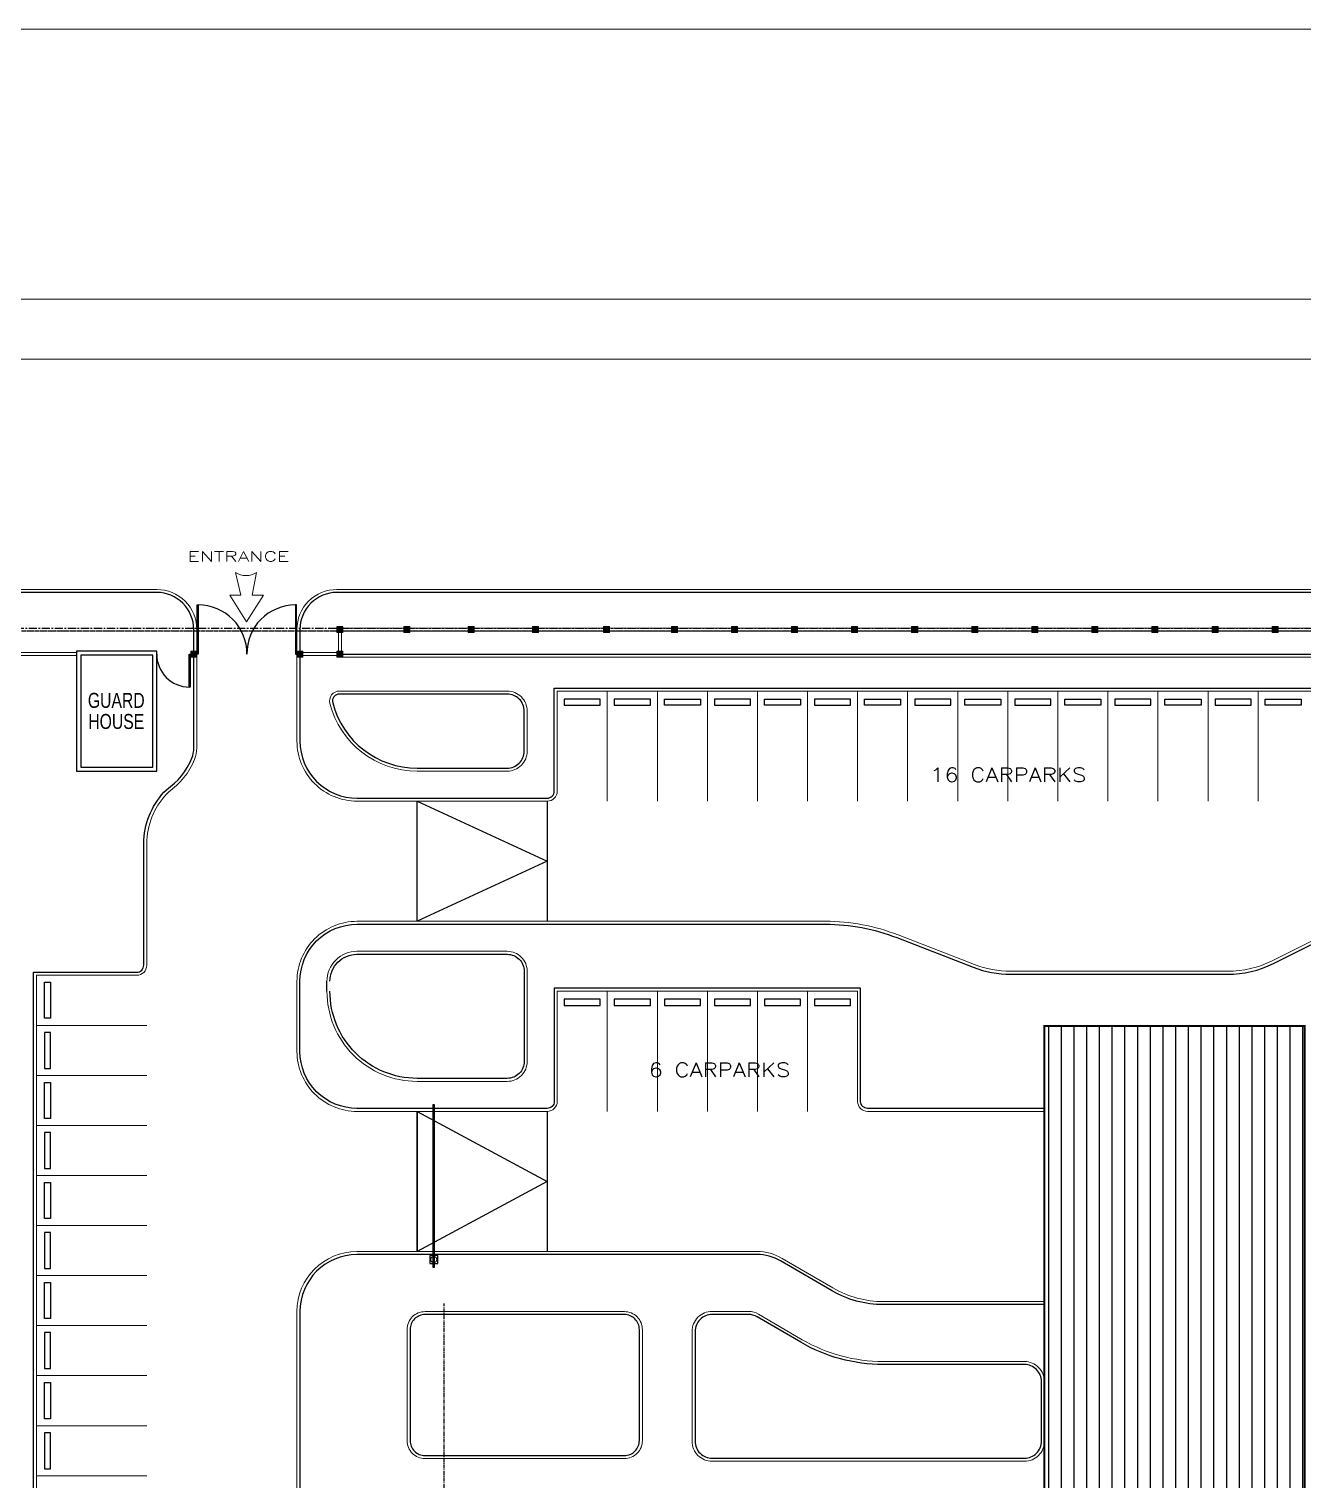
# Model space of a CAD drawing. Header units: inches. Extents: x 6239 to 53413, y 2109 to 35141.
# Drawn here: x 49962 to 50588, y 7346 to 8059 of the extents above; entities that cross this region are included whole.
import ezdxf
from ezdxf.enums import TextEntityAlignment as Align

# ---------------------------------------------------------------- set-up
doc = ezdxf.new("R2010")
doc.units = ezdxf.units.IN
doc.header["$MEASUREMENT"] = 0
doc.linetypes.add('CENTER', pattern=[2, 1.25, -0.25, 0.25, -0.25])
doc.linetypes.add('CENTERX2', pattern=[4, 2.5, -0.5, 0.5, -0.5])
for name, color, linetype in [('AR-AXIS', 9, 'CENTERX2'), ('AR-DOOR', 8, 'Continuous'), ('AR-PROPOSED', 3, 'Continuous'), ('AR-SHEET-NM', 4, 'Continuous'), ('BLDG. TXT', 3, 'Continuous'), ('CURB-2', 8, 'Continuous'), ('DOOR', 8, 'Continuous'), ('HATCH', 43, 'Continuous'), ('PARAPET', 1, 'Continuous'), ('PROPERTY LINE', 3, 'CENTER'), ('RAMP', 1, 'Continuous'), ('RETAINING WALL', 3, 'Continuous'), ('TX1', 4, 'Continuous'), ('WHEEL BUMP', 6, 'Continuous')]:
    doc.layers.add(name, color=color, linetype=linetype)
for name, color, linetype, lineweight in [('CARLINE', 8, 'Continuous', 18), ('COL', 4, 'Continuous', 18), ('COLHAT', 8, 'Continuous', 18), ('CURVE', 8, 'Continuous', 18), ('FENCEWALL', 4, 'Continuous', 18), ('schematic lines', 110, 'Continuous', 25)]:
    doc.layers.add(name, color=color, linetype=linetype, lineweight=lineweight)
doc.styles.add('logo-eng', font='arial.ttf', dxfattribs={"height": 600})
doc.styles.add('ROMANC', font='romanc', dxfattribs={"height": 0.1})
doc.styles.add('ROMANS', font='romans.shx', dxfattribs={"width": 0.85})

# ---------------------------------------------------------------- blocks, each defined once
blk = doc.blocks.new('DRIVEWAY LOCATOR')
for p, q in [((-1232, -16), (-523, 434)), ((-523, 134), (-523, 434)), ((-523, -466), (-1232, -16)), ((-523, -166), (-523, -466))]:
    blk.add_line(p, q)
for points in [[(-523, 134), (82, 278)], [(82, -278), (-523, -166)]]:
    blk.add_lwpolyline(points)
blk.add_arc((514, 0), 514, 147.2089, 212.7911)
blk = doc.blocks.new('AHHMS TEMPLATE')
at = {"layer": 'COLHAT'}
h = blk.add_hatch(dxfattribs=at)
h.set_pattern_fill('ANSI31', color=8, scale=0.184599, style=0)
h.set_pattern_definition([(135, (-1481592.77434, 34812.915), (0.4144367825, 0.4144367825), [])])
h.paths.add_polyline_path([(-1491543.62, 84579.89), (-1491543.62, 84576.2), (-1491539.93, 84576.2), (-1491539.93, 84579.89)])
h = blk.add_hatch(dxfattribs=at)
h.set_pattern_fill('ANSI31', color=8, scale=0.184599, style=0)
h.set_pattern_definition([(135, (-1481551.6403, 34812.915), (0.4144367825, 0.4144367825), [])])
h.paths.add_polyline_path([(-1491502.49, 84579.89), (-1491502.49, 84576.2), (-1491498.79, 84576.2), (-1491498.79, 84579.89)])
h = blk.add_hatch(dxfattribs=at)
h.set_pattern_fill('ANSI31', color=8, scale=0.184599, style=0)
h.set_pattern_definition([(135, (-1481512.1501, 34812.915), (0.4144367825, 0.4144367825), [])])
h.paths.add_polyline_path([(-1491463, 84579.89), (-1491463, 84576.2), (-1491459.3, 84576.2), (-1491459.3, 84579.89)])
h = blk.add_hatch(dxfattribs=at)
h.set_pattern_fill('ANSI31', color=8, scale=0.184599, style=0)
h.set_pattern_definition([(135, (-1481472.65994, 34812.915), (0.4144367825, 0.4144367825), [])])
h.paths.add_polyline_path([(-1491423.51, 84579.89), (-1491423.51, 84576.2), (-1491419.81, 84576.2), (-1491419.81, 84579.89)])
h = blk.add_hatch(dxfattribs=at)
h.set_pattern_fill('ANSI31', color=8, scale=0.184599, style=0)
h.set_pattern_definition([(135, (-1481428.94717, 34812.915), (0.4144367825, 0.4144367825), [])])
h.paths.add_polyline_path([(-1491379.79, 84579.89), (-1491379.79, 84576.2), (-1491376.1, 84576.2), (-1491376.1, 84579.89)])
h = blk.add_hatch(dxfattribs=at)
h.set_pattern_fill('ANSI31', color=8, scale=0.184599, style=0)
h.set_pattern_definition([(135, (-1481387.25395, 34812.915), (0.4144367825, 0.4144367825), [])])
h.paths.add_polyline_path([(-1491338.1, 84579.89), (-1491338.1, 84576.2), (-1491334.41, 84576.2), (-1491334.41, 84579.89)])
h = blk.add_hatch(dxfattribs=at)
h.set_pattern_fill('ANSI31', color=8, scale=0.184599, style=0)
h.set_pattern_definition([(135, (-1481350.33414, 34812.915), (0.4144367825, 0.4144367825), [])])
h.paths.add_polyline_path([(-1491301.18, 84579.89), (-1491301.18, 84576.2), (-1491297.49, 84576.2), (-1491297.49, 84579.89)])
h = blk.add_hatch(dxfattribs=at)
h.set_pattern_fill('ANSI31', color=8, scale=0.184599, style=0)
h.set_pattern_definition([(135, (-1481313.4143, 34812.915), (0.4144367825, 0.4144367825), [])])
h.paths.add_polyline_path([(-1491264.26, 84579.89), (-1491264.26, 84576.2), (-1491260.57, 84576.2), (-1491260.57, 84579.89)])
h = blk.add_hatch(dxfattribs=at)
h.set_pattern_fill('ANSI31', color=8, scale=0.184599, style=0)
h.set_pattern_definition([(135, (-1481276.4945, 34812.915), (0.4144367825, 0.4144367825), [])])
h.paths.add_polyline_path([(-1491227.34, 84579.89), (-1491227.34, 84576.2), (-1491223.65, 84576.2), (-1491223.65, 84579.89)])
h = blk.add_hatch(dxfattribs=at)
h.set_pattern_fill('ANSI31', color=8, scale=0.184599, style=0)
h.set_pattern_definition([(135, (-1481239.5747, 34812.915), (0.4144367825, 0.4144367825), [])])
h.paths.add_polyline_path([(-1491190.42, 84579.89), (-1491190.42, 84576.2), (-1491186.73, 84576.2), (-1491186.73, 84579.89)])
h = blk.add_hatch(dxfattribs=at)
h.set_pattern_fill('ANSI31', color=8, scale=0.184599, style=0)
h.set_pattern_definition([(135, (-1481202.65486, 34812.915), (0.4144367825, 0.4144367825), [])])
h.paths.add_polyline_path([(-1491153.5, 84579.89), (-1491153.5, 84576.2), (-1491149.81, 84576.2), (-1491149.81, 84579.89)])
h = blk.add_hatch(dxfattribs=at)
h.set_pattern_fill('ANSI31', color=8, scale=0.184599, style=0)
h.set_pattern_definition([(135, (-1481165.73504, 34812.915), (0.4144367825, 0.4144367825), [])])
h.paths.add_polyline_path([(-1491116.58, 84579.89), (-1491116.58, 84576.2), (-1491112.89, 84576.2), (-1491112.89, 84579.89)])
h = blk.add_hatch(dxfattribs=at)
h.set_pattern_fill('ANSI31', color=8, scale=0.184599, style=0)
h.set_pattern_definition([(135, (-1481128.8152, 34812.915), (0.4144367825, 0.4144367825), [])])
h.paths.add_polyline_path([(-1491079.66, 84579.89), (-1491079.66, 84576.2), (-1491075.97, 84576.2), (-1491075.97, 84579.89)])
h = blk.add_hatch(dxfattribs=at)
h.set_pattern_fill('ANSI31', color=8, scale=0.184599, style=0)
h.set_pattern_definition([(135, (-1481091.8954, 34812.915), (0.4144367825, 0.4144367825), [])])
h.paths.add_polyline_path([(-1491042.74, 84579.89), (-1491042.74, 84576.2), (-1491039.05, 84576.2), (-1491039.05, 84579.89)])
h = blk.add_hatch(dxfattribs=at)
h.set_pattern_fill('ANSI31', color=8, scale=0.184599, style=0)
h.set_pattern_definition([(135, (-1481054.9756, 34812.915), (0.4144367825, 0.4144367825), [])])
h.paths.add_polyline_path([(-1491005.82, 84579.89), (-1491005.82, 84576.2), (-1491002.13, 84576.2), (-1491002.13, 84579.89)])
h = blk.add_hatch(dxfattribs=at)
h.set_pattern_fill('ANSI31', color=8, scale=0.184599, style=0)
h.set_pattern_definition([(135, (-1481018.05577, 34812.915), (0.4144367825, 0.4144367825), [])])
h.paths.add_polyline_path([(-1490968.9, 84579.89), (-1490968.9, 84576.2), (-1490965.21, 84576.2), (-1490965.21, 84579.89)])
h = blk.add_hatch(dxfattribs=at)
h.set_pattern_fill('ANSI31', color=8, scale=0.184599, angle=90, style=0)
h.set_pattern_definition([(135, (-1441866.4861, 74613.96583), (-0.4144367825, -0.4144367825), [])])
h.paths.add_polyline_path([(-1491633.46, 84561.12), (-1491629.77, 84561.12), (-1491629.77, 84564.81), (-1491633.46, 84564.81)])
h = blk.add_hatch(dxfattribs=at)
h.set_pattern_fill('ANSI31', color=8, scale=0.184599, style=0)
h.set_pattern_definition([(135, (-1481617.38755, 34797.8394), (0.4144367825, 0.4144367825), [])])
h.paths.add_polyline_path([(-1491568.23, 84564.81), (-1491568.23, 84561.12), (-1491564.54, 84561.12), (-1491564.54, 84564.81)])
h = blk.add_hatch(dxfattribs=at)
h.set_pattern_fill('ANSI31', color=8, scale=0.184599, style=0)
h.set_pattern_definition([(135, (-1481592.77434, 34797.8394), (0.4144367825, 0.4144367825), [])])
h.paths.add_polyline_path([(-1491543.62, 84564.81), (-1491543.62, 84561.12), (-1491539.93, 84561.12), (-1491539.93, 84564.81)])
at = {"layer": 'HATCH'}
h = blk.add_hatch(dxfattribs=at)
h.set_pattern_fill('ANSI31', color=8, scale=2.461321, angle=45, style=0)
h.set_pattern_definition([(90, (-1490888.6645, 89092.963), (-7.814695, 7e-16), [])])
h.paths.add_polyline_path([(-1490948.81, 84334.2), (-1491108.79, 84334.2), (-1491108.79, 84048.15), (-1490948.81, 84048.15)])
at = {"layer": 'AR-AXIS', "color": 8, "ltscale": 2}
blk.add_line((-1492933, 84578.96), (-1488915.15, 84578.96), dxfattribs=at)
at = {"layer": 'AR-AXIS', "color": 8}
blk.add_line((-1491477.78, 83030.17), (-1491477.78, 84163.62), dxfattribs=at)
at = {"layer": 'AR-DOOR', "color": 8}
for points in [[(-1491628.84, 84593.12), (-1491628.84, 84562.97), (-1491629.46, 84562.97), (-1491629.46, 84593.12)], [(-1491569.16, 84593.12), (-1491569.16, 84562.97), (-1491568.54, 84562.97), (-1491568.54, 84593.12)], [(-1491633.77, 84542.66), (-1491634.38, 84542.66), (-1491634.38, 84562.97), (-1491633.77, 84562.97)]]:
    blk.add_lwpolyline(points, close=True, dxfattribs=at)
for centre, radius, start, end in [((-1491628.84, 84563.27), 29.85, 359.41235, 90), ((-1491569.16, 84563.27), 29.85, 90, 180.58765), ((-1491634.38, 84562.66), 20, 179.12527, 270)]:
    blk.add_arc(centre, radius, start, end, dxfattribs=at)
at = {"layer": 'AR-PROPOSED', "color": 8}
blk.add_lwpolyline([(-1491654.38, 84490.97), (-1491654.38, 84564.81), (-1491703.61, 84564.81), (-1491703.61, 84490.97)], close=True, dxfattribs=at)
at = {"layer": 'CARLINE', "color": 8}
for p, q in [((-1491377.48, 84472.51), (-1491377.48, 84540.2)), ((-1491346.71, 84472.51), (-1491346.71, 84540.2)), ((-1491315.95, 84472.51), (-1491315.95, 84540.2)), ((-1491285.18, 84472.51), (-1491285.18, 84540.2)), ((-1491254.41, 84472.51), (-1491254.41, 84540.2)), ((-1491223.65, 84472.51), (-1491223.65, 84540.2)), ((-1491192.88, 84472.51), (-1491192.88, 84540.2)), ((-1491162.12, 84472.51), (-1491162.12, 84540.2)), ((-1491131.35, 84472.51), (-1491131.35, 84540.2)), ((-1491100.58, 84472.51), (-1491100.58, 84540.2)), ((-1491069.82, 84472.51), (-1491069.82, 84540.2)), ((-1491039.05, 84472.51), (-1491039.05, 84540.2)), ((-1491008.28, 84472.51), (-1491008.28, 84540.2)), ((-1490977.52, 84472.51), (-1490977.52, 84540.2)), ((-1491377.48, 84355.6), (-1491377.48, 84281.76)), ((-1491346.71, 84355.6), (-1491346.71, 84281.76)), ((-1491315.95, 84355.6), (-1491315.95, 84281.76)), ((-1491285.18, 84355.6), (-1491285.18, 84281.76)), ((-1491254.41, 84355.6), (-1491254.41, 84281.76)), ((-1491660.53, 84334.68), (-1491728.22, 84334.68)), ((-1491660.53, 84303.91), (-1491728.22, 84303.91)), ((-1491660.53, 84273.15), (-1491728.22, 84273.15)), ((-1491660.53, 84242.38), (-1491728.22, 84242.38)), ((-1491660.53, 84211.61), (-1491728.22, 84211.61)), ((-1491660.53, 84180.85), (-1491728.22, 84180.85)), ((-1491660.53, 84150.08), (-1491728.22, 84150.08)), ((-1491660.53, 84119.31), (-1491728.22, 84119.31)), ((-1491660.53, 84088.55), (-1491728.22, 84088.55)), ((-1491660.53, 84057.78), (-1491728.22, 84057.78))]:
    blk.add_line(p, q, dxfattribs=at)
at = {"layer": 'COL', "color": 8}
for points in [[(-1491539.93, 84576.2), (-1491543.62, 84576.2), (-1491543.62, 84579.89), (-1491539.93, 84579.89)], [(-1491498.79, 84576.2), (-1491502.49, 84576.2), (-1491502.49, 84579.89), (-1491498.79, 84579.89)], [(-1491459.3, 84576.2), (-1491463, 84576.2), (-1491463, 84579.89), (-1491459.3, 84579.89)], [(-1491419.81, 84576.2), (-1491423.51, 84576.2), (-1491423.51, 84579.89), (-1491419.81, 84579.89)], [(-1491376.1, 84576.2), (-1491379.79, 84576.2), (-1491379.79, 84579.89), (-1491376.1, 84579.89)], [(-1491334.41, 84576.2), (-1491338.1, 84576.2), (-1491338.1, 84579.89), (-1491334.41, 84579.89)], [(-1491297.49, 84576.2), (-1491301.18, 84576.2), (-1491301.18, 84579.89), (-1491297.49, 84579.89)], [(-1491260.57, 84576.2), (-1491264.26, 84576.2), (-1491264.26, 84579.89), (-1491260.57, 84579.89)], [(-1491223.65, 84576.2), (-1491227.34, 84576.2), (-1491227.34, 84579.89), (-1491223.65, 84579.89)], [(-1491186.73, 84576.2), (-1491190.42, 84576.2), (-1491190.42, 84579.89), (-1491186.73, 84579.89)], [(-1491149.81, 84576.2), (-1491153.5, 84576.2), (-1491153.5, 84579.89), (-1491149.81, 84579.89)], [(-1491112.89, 84576.2), (-1491116.58, 84576.2), (-1491116.58, 84579.89), (-1491112.89, 84579.89)], [(-1491075.97, 84576.2), (-1491079.66, 84576.2), (-1491079.66, 84579.89), (-1491075.97, 84579.89)], [(-1491039.05, 84576.2), (-1491042.74, 84576.2), (-1491042.74, 84579.89), (-1491039.05, 84579.89)], [(-1491002.13, 84576.2), (-1491005.82, 84576.2), (-1491005.82, 84579.89), (-1491002.13, 84579.89)], [(-1490965.21, 84576.2), (-1490968.9, 84576.2), (-1490968.9, 84579.89), (-1490965.21, 84579.89)], [(-1491629.77, 84561.12), (-1491629.77, 84564.81), (-1491633.46, 84564.81), (-1491633.46, 84561.12)], [(-1491564.54, 84561.12), (-1491568.23, 84561.12), (-1491568.23, 84564.81), (-1491564.54, 84564.81)], [(-1491539.93, 84561.12), (-1491543.62, 84561.12), (-1491543.62, 84564.81), (-1491539.93, 84564.81)]]:
    blk.add_lwpolyline(points, close=True, dxfattribs=at)
at = {"layer": 'CURB-2', "color": 8}
blk.add_line((-1491549.77, 84355.6), (-1491549.77, 84361.75), dxfattribs=at)
for points in [[(-1491631.61, 84564.81), (-1491631.61, 84578.04, 0.414214), (-1491654.38, 84600.81), (-1492450.35, 84600.81)], [(-1490653.24, 84564.81), (-1490653.24, 84578.04, 0.414214), (-1490676, 84600.81), (-1491543.62, 84600.81, 0.414214), (-1491566.39, 84578.04), (-1491566.39, 84564.81)], [(-1489401.23, 82675.26), (-1489435.69, 82675.26, 0.414214), (-1489452.3, 82658.64), (-1489452.3, 82344.82, -0.414214), (-1489503.38, 82293.75), (-1491623.61, 82293.75, -0.414214), (-1491662.38, 82332.52), (-1491662.38, 82369.44, 0.414214), (-1491672.84, 82379.9), (-1491730.07, 82379.9), (-1491730.07, 83275.82), (-1491675.3, 83275.82, 0.414214), (-1491662.38, 83288.74), (-1491662.38, 83427.68, 0.414214), (-1491675.3, 83440.6), (-1491730.07, 83440.6), (-1491730.07, 84367.29), (-1491666.69, 84367.29, 0.414214), (-1491662.38, 84371.6), (-1491662.38, 84448.66, -0.181984), (-1491648.44, 84479.56, 0.146599), (-1491632.84, 84498.91, 0.097146), (-1491631.61, 84505.18), (-1491631.61, 84561.12)], [(-1491566.39, 84561.12), (-1491566.39, 84560.39), (-1491566.39, 84509.43, 0.414214), (-1491531.31, 84474.36), (-1491414.4, 84474.36, 0.414214), (-1491410.09, 84478.67), (-1491410.09, 84542.04), (-1490914.14, 84542.04), (-1490914.14, 84478.67, 0.414214), (-1490909.83, 84474.36), (-1490873.99, 84474.36)], [(-1491539.93, 84562.97), (-1490883.37, 84562.97), (-1490883.37, 84509.43, 0.414214), (-1490879.06, 84505.12), (-1490676, 84505.12, 0.414214), (-1490671.7, 84509.43), (-1490671.7, 84562.04)], [(-1491108.79, 84283.61), (-1491217.49, 84283.61, -0.414214), (-1491221.8, 84287.91), (-1491221.8, 84357.45), (-1491410.09, 84357.45), (-1491410.09, 84287.91, -0.414214), (-1491414.4, 84283.61), (-1491531.31, 84283.61, -0.414214), (-1491566.39, 84318.68), (-1491566.39, 84361.75, -0.414214), (-1491531.31, 84396.83), (-1491243.37, 84396.83, -0.092907), (-1491199.47, 84388.6), (-1491152.53, 84370.36, 0.092907), (-1491129.58, 84366.06), (-1490996.32, 84366.06, 0.116214), (-1490968.03, 84372.73), (-1490932.31, 84390.55, -0.116214), (-1490905.66, 84396.83), (-1490898.6, 84396.83), (-1490873.99, 84396.83)], [(-1491547.93, 84361.75, -0.414214), (-1491531.31, 84378.37), (-1491439.01, 84378.37, -0.414214), (-1491428.55, 84367.91), (-1491428.55, 84312.53, -0.414214), (-1491439.01, 84302.07), (-1491494.39, 84302.07, -0.414214), (-1491547.93, 84355.6, -0.414214)], [(-1491108.79, 84163.06), (-1491207.8, 84163, -0.132791), (-1491239.74, 84171.63), (-1491270.93, 84189.83, 0.132791), (-1491285.5, 84193.77), (-1491531.31, 84193.77, 0.414213), (-1491566.39, 84158.69), (-1491566.39, 84031.07, 0.414214), (-1491559, 84023.69), (-1491498.7, 84023.69), (-1491498.7, 83898.78)]]:
    blk.add_lwpolyline(points, format="xyb", dxfattribs=at)
for points in [[(-1491542.06, 84538.35, 0.490314), (-1491546.23, 84532.97, 0.341999), (-1491494.39, 84492.82), (-1491439.01, 84492.82, 0.414214), (-1491428.55, 84503.28), (-1491428.55, 84527.89, 0.414214), (-1491439.01, 84538.35)], [(-1491498.7, 84147.62), (-1491498.7, 84079.38, 0.414214), (-1491489.47, 84070.15), (-1491390.4, 84070.15), (-1491367, 84070.15, 0.414214), (-1491357.77, 84079.38), (-1491357.77, 84147.62, 0.414214), (-1491367, 84156.85), (-1491489.47, 84156.85, 0.414214)], [(-1491258.55, 84139.82), (-1491285.43, 84155.5, 0.132791), (-1491290.7, 84156.93), (-1491313.05, 84156.93, 0.414214), (-1491323.51, 84146.47), (-1491323.51, 84078.96, 0.414214), (-1491313.05, 84068.5), (-1491121.1, 84068.5, 0.414214), (-1491110.64, 84078.96), (-1491110.64, 84115.7, 0.414214), (-1491121.1, 84126.16), (-1491208.01, 84126.16, -0.132791)]]:
    blk.add_lwpolyline(points, format="xyb", close=True, dxfattribs=at)
at = {"layer": 'CURVE', "color": 8}
for p, q in [((-1489450.27, 84947.24), (-1493115.29, 84947.24)), ((-1492417.36, 84781.1), (-1489468.73, 84781.1)), ((-1492417.36, 84744.18), (-1489468.73, 84744.18))]:
    blk.add_line(p, q, dxfattribs=at)
for points in [[(-1491629.77, 84578.04, 0.414214), (-1491654.38, 84602.65), (-1492451.11, 84602.65)], [(-1491728.22, 83442.45), (-1491728.22, 84365.44), (-1491666.69, 84365.44, 0.414214), (-1491660.53, 84371.6), (-1491660.53, 84448.6, -0.180718), (-1491647.25, 84478.14, 0.145607), (-1491631.13, 84498.21, 0.097146), (-1491629.77, 84505.18), (-1491629.77, 84578.04)], [(-1490706.77, 84472.51), (-1490669.85, 84472.51, 0.414214), (-1490651.39, 84490.97), (-1490651.39, 84578.04, 0.414214), (-1490676, 84602.65), (-1491543.62, 84602.65, 0.414214), (-1491568.23, 84578.04), (-1491568.23, 84560.39)], [(-1491568.23, 84578.04), (-1491568.23, 84509.43, 0.414214), (-1491531.31, 84472.51), (-1491414.4, 84472.51, 0.414214), (-1491408.25, 84478.67), (-1491408.25, 84540.2), (-1490915.98, 84540.2), (-1490915.98, 84478.67, 0.414214), (-1490909.83, 84472.51), (-1490873.99, 84472.51)], [(-1491539.93, 84561.12), (-1490885.22, 84561.12), (-1490885.22, 84509.43, 0.414214), (-1490879.06, 84503.28), (-1490676, 84503.28, 0.414214), (-1490669.85, 84509.43), (-1490669.85, 84562.04)], [(-1491108.79, 84281.76), (-1491217.49, 84281.76, -0.414214), (-1491223.65, 84287.91), (-1491223.65, 84355.6), (-1491408.25, 84355.6), (-1491408.25, 84287.91, -0.414214), (-1491414.4, 84281.76), (-1491531.31, 84281.76, -0.414214), (-1491568.23, 84318.68), (-1491568.23, 84361.75, -0.414214), (-1491531.31, 84398.67), (-1491243.37, 84398.67, -0.092907), (-1491198.81, 84390.32), (-1491151.87, 84372.08, 0.092907), (-1491129.58, 84367.91), (-1490996.32, 84367.91, 0.116214), (-1490968.85, 84374.38), (-1490933.13, 84392.2, -0.116214), (-1490905.66, 84398.67), (-1490898.6, 84398.67), (-1490873.99, 84398.67)], [(-1491549.77, 84361.75, -0.414214), (-1491531.31, 84380.21), (-1491439.01, 84380.21, -0.414214), (-1491426.71, 84367.91), (-1491426.71, 84312.53, -0.414214), (-1491439.01, 84300.22), (-1491494.39, 84300.22, -0.414214), (-1491549.77, 84355.6)], [(-1491108.79, 84164.91), (-1491207.8, 84164.85, -0.132791), (-1491238.81, 84173.23), (-1491270, 84191.42, 0.132791), (-1491285.5, 84195.61), (-1491531.31, 84195.61, 0.414213), (-1491568.23, 84158.69), (-1491568.23, 84031.07, 0.414214), (-1491559, 84021.84), (-1491500.55, 84021.84), (-1491500.55, 83898.78)], [(-1491257.62, 84141.42), (-1491284.5, 84157.1, 0.132791), (-1491290.7, 84158.77), (-1491313.05, 84158.77, 0.414214), (-1491325.36, 84146.47), (-1491325.36, 84078.96, 0.414214), (-1491313.05, 84066.66), (-1491121.1, 84066.66, 0.414214), (-1491108.79, 84078.96), (-1491108.79, 84115.7, 0.414214), (-1491121.1, 84128.01), (-1491208.01, 84128.01, -0.132791), (-1491257.62, 84141.42)]]:
    blk.add_lwpolyline(points, format="xyb", dxfattribs=at)
for points in [[(-1491542.06, 84540.2, 0.490314), (-1491548.01, 84532.51, 0.341999), (-1491494.39, 84490.97), (-1491439.01, 84490.97, 0.414214), (-1491426.71, 84503.28), (-1491426.71, 84527.89, 0.414214), (-1491439.01, 84540.2)], [(-1491500.55, 84147.62), (-1491500.55, 84079.38, 0.414214), (-1491489.47, 84068.3), (-1491390.4, 84068.3), (-1491367, 84068.3, 0.414214), (-1491355.92, 84079.38), (-1491355.92, 84147.62, 0.414214), (-1491367, 84158.69), (-1491489.47, 84158.69, 0.414214)]]:
    blk.add_lwpolyline(points, format="xyb", close=True, dxfattribs=at)
for start, end in [(99.528, 260.472), (279.528, 80.472)]:
    blk.add_arc((-1491484.11, 84190.69), 1.86, start, end, dxfattribs=at)
at = {"layer": 'DOOR', "color": 8}
blk.add_lwpolyline([(-1491484.42, 84286.07), (-1491483.8, 84286.07), (-1491483.8, 84185.77), (-1491484.42, 84185.77)], close=True, dxfattribs=at)
at = {"layer": 'FENCEWALL', "color": 8}
for p, q in [((-1491542.7, 84564.81), (-1491542.7, 84576.2)), ((-1491540.85, 84564.81), (-1491540.85, 84576.2)), ((-1491543.62, 84563.89), (-1491564.54, 84563.89)), ((-1491543.62, 84562.04), (-1491564.54, 84562.04))]:
    blk.add_line(p, q, dxfattribs=at)
for points in [[(-1491539.93, 84578.96), (-1491502.49, 84578.96)], [(-1491498.79, 84578.96), (-1491463, 84578.96)], [(-1491459.3, 84578.96), (-1491423.51, 84578.96)], [(-1491419.81, 84578.96), (-1491379.79, 84578.96)], [(-1491376.1, 84578.96), (-1491338.1, 84578.96)], [(-1491334.41, 84578.96), (-1491301.18, 84578.96)], [(-1491297.49, 84578.96), (-1491264.26, 84578.96)], [(-1491260.57, 84578.96), (-1491227.34, 84578.96)], [(-1491223.65, 84578.96), (-1491190.42, 84578.96)], [(-1491186.73, 84578.96), (-1491153.5, 84578.96)], [(-1491149.81, 84578.96), (-1491116.58, 84578.96)], [(-1491112.89, 84578.96), (-1491079.66, 84578.96)], [(-1491075.97, 84578.96), (-1491042.74, 84578.96)], [(-1491039.05, 84578.96), (-1491005.82, 84578.96)], [(-1491002.13, 84578.96), (-1490968.9, 84578.96)], [(-1490965.21, 84578.96), (-1490931.98, 84578.96)], [(-1491539.93, 84577.12), (-1491502.49, 84577.12)], [(-1491498.79, 84577.12), (-1491463, 84577.12)], [(-1491459.3, 84577.12), (-1491423.51, 84577.12)], [(-1491419.81, 84577.12), (-1491379.79, 84577.12)], [(-1491376.1, 84577.12), (-1491338.1, 84577.12)], [(-1491334.41, 84577.12), (-1491301.18, 84577.12)], [(-1491297.49, 84577.12), (-1491264.26, 84577.12)], [(-1491260.57, 84577.12), (-1491227.34, 84577.12)], [(-1491223.65, 84577.12), (-1491190.42, 84577.12)], [(-1491186.73, 84577.12), (-1491153.5, 84577.12)], [(-1491149.81, 84577.12), (-1491116.58, 84577.12)], [(-1491112.89, 84577.12), (-1491079.66, 84577.12)], [(-1491075.97, 84577.12), (-1491042.74, 84577.12)], [(-1491039.05, 84577.12), (-1491005.82, 84577.12)], [(-1491002.13, 84577.12), (-1490968.9, 84577.12)], [(-1490965.21, 84577.12), (-1490931.98, 84577.12)], [(-1491746.68, 84563.89), (-1491703.61, 84563.89)], [(-1491746.68, 84562.04), (-1491703.61, 84562.04)]]:
    blk.add_lwpolyline(points, dxfattribs=at)
at = {"layer": 'PARAPET', "color": 8}
blk.add_lwpolyline([(-1491656.84, 84493.43), (-1491656.84, 84562.35), (-1491701.14, 84562.35), (-1491701.14, 84493.43)], close=True, dxfattribs=at)
at = {"layer": 'PARAPET', "color": 2, "const_width": 1.23}
blk.add_lwpolyline([(-1490948.81, 84048.12), (-1490948.81, 84334.2), (-1491108.79, 84334.2), (-1491108.79, 84048.08)], dxfattribs=at)
at = {"layer": 'PROPERTY LINE', "color": 8}
blk.add_lwpolyline([(-1492441.15, 84577.12), (-1492478.07, 84540.2), (-1492478.07, 82288.09), (-1492428.85, 82238.86), (-1489438.34, 82238.86), (-1489389.12, 82288.09), (-1489389.12, 84527.89), (-1489438.34, 84577.12), (-1492441.15, 84577.12)], dxfattribs=at)
at = {"layer": 'RAMP', "color": 8}
for p, q in [((-1491414.4, 84472.51), (-1491414.4, 84398.67)), ((-1491494.39, 84281.76), (-1491494.39, 84195.61)), ((-1491414.4, 84281.76), (-1491414.4, 84195.61))]:
    blk.add_line(p, q, dxfattribs=at)
for points in [[(-1491494.39, 84472.51), (-1491414.4, 84435.59), (-1491494.39, 84398.67), (-1491494.39, 84472.51)], [(-1491494.39, 84281.76), (-1491414.4, 84238.69), (-1491494.39, 84195.61), (-1491494.39, 84281.76)]]:
    blk.add_lwpolyline(points, dxfattribs=at)
at = {"layer": 'RETAINING WALL', "color": 8}
blk.add_lwpolyline([(-1491486.57, 84193.15), (-1491486.57, 84188.23), (-1491481.65, 84188.23), (-1491481.65, 84193.15)], close=True, dxfattribs=at)
at = {"layer": 'WHEEL BUMP', "color": 8}
for points in [[(-1491403.94, 84535.28), (-1491403.94, 84531.58), (-1491381.79, 84531.58), (-1491381.79, 84535.28)], [(-1491373.17, 84535.28), (-1491373.17, 84531.58), (-1491351.02, 84531.58), (-1491351.02, 84535.28)], [(-1491320.26, 84535.28), (-1491320.26, 84531.58), (-1491342.41, 84531.58), (-1491342.41, 84535.28)], [(-1491311.64, 84535.28), (-1491311.64, 84531.58), (-1491289.49, 84531.58), (-1491289.49, 84535.28)], [(-1491258.72, 84535.28), (-1491258.72, 84531.58), (-1491280.87, 84531.58), (-1491280.87, 84535.28)], [(-1491250.11, 84535.28), (-1491250.11, 84531.58), (-1491227.96, 84531.58), (-1491227.96, 84535.28)], [(-1491197.19, 84535.28), (-1491197.19, 84531.58), (-1491219.34, 84531.58), (-1491219.34, 84535.28)], [(-1491188.57, 84535.28), (-1491188.57, 84531.58), (-1491166.42, 84531.58), (-1491166.42, 84535.28)], [(-1491135.66, 84535.28), (-1491135.66, 84531.58), (-1491157.81, 84531.58), (-1491157.81, 84535.28)], [(-1491127.04, 84535.28), (-1491127.04, 84531.58), (-1491104.89, 84531.58), (-1491104.89, 84535.28)], [(-1491074.12, 84535.28), (-1491074.12, 84531.58), (-1491096.27, 84531.58), (-1491096.27, 84535.28)], [(-1491065.51, 84535.28), (-1491065.51, 84531.58), (-1491043.36, 84531.58), (-1491043.36, 84535.28)], [(-1491012.59, 84535.28), (-1491012.59, 84531.58), (-1491034.74, 84531.58), (-1491034.74, 84535.28)], [(-1491003.98, 84535.28), (-1491003.98, 84531.58), (-1490981.82, 84531.58), (-1490981.82, 84535.28)], [(-1490951.06, 84535.28), (-1490951.06, 84531.58), (-1490973.21, 84531.58), (-1490973.21, 84535.28)], [(-1491723.3, 84361.14), (-1491719.6, 84361.14), (-1491719.6, 84338.99), (-1491723.3, 84338.99)], [(-1491403.94, 84350.68), (-1491403.94, 84346.98), (-1491381.79, 84346.98), (-1491381.79, 84350.68)], [(-1491373.17, 84350.68), (-1491373.17, 84346.98), (-1491351.02, 84346.98), (-1491351.02, 84350.68)], [(-1491342.41, 84350.68), (-1491342.41, 84346.98), (-1491320.26, 84346.98), (-1491320.26, 84350.68)], [(-1491311.64, 84350.68), (-1491311.64, 84346.98), (-1491289.49, 84346.98), (-1491289.49, 84350.68)], [(-1491280.87, 84350.68), (-1491280.87, 84346.98), (-1491258.72, 84346.98), (-1491258.72, 84350.68)], [(-1491250.11, 84350.68), (-1491250.11, 84346.98), (-1491227.96, 84346.98), (-1491227.96, 84350.68)], [(-1491723.3, 84308.22), (-1491719.6, 84308.22), (-1491719.6, 84330.37), (-1491723.3, 84330.37)], [(-1491723.3, 84299.6), (-1491719.6, 84299.6), (-1491719.6, 84277.45), (-1491723.3, 84277.45)], [(-1491723.3, 84246.69), (-1491719.6, 84246.69), (-1491719.6, 84268.84), (-1491723.3, 84268.84)], [(-1491723.3, 84238.07), (-1491719.6, 84238.07), (-1491719.6, 84215.92), (-1491723.3, 84215.92)], [(-1491723.3, 84185.15), (-1491719.6, 84185.15), (-1491719.6, 84207.3), (-1491723.3, 84207.3)], [(-1491723.3, 84176.54), (-1491719.6, 84176.54), (-1491719.6, 84154.39), (-1491723.3, 84154.39)], [(-1491723.3, 84123.62), (-1491719.6, 84123.62), (-1491719.6, 84145.77), (-1491723.3, 84145.77)], [(-1491723.3, 84115.01), (-1491719.6, 84115.01), (-1491719.6, 84092.85), (-1491723.3, 84092.85)], [(-1491723.3, 84062.09), (-1491719.6, 84062.09), (-1491719.6, 84084.24), (-1491723.3, 84084.24)]]:
    blk.add_lwpolyline(points, close=True, dxfattribs=at)
at = {"layer": 'CURVE', "color": 8, "xscale": 0.02307488769292831, "yscale": 0.02307488769292831, "zscale": 0.02307488769292831, "rotation": 90}
blk.add_blockref('DRIVEWAY LOCATOR', (-1491599.52, 84611.17), dxfattribs=at)
at = {"layer": 'AR-SHEET-NM', "color": 8, "style": 'ROMANS', "width": 1.2}
for s, height, p in [('16 CARPARKS', 8.6146, (-1491131.09, 84488.74)), ('6 CARPARKS', 8.615, (-1491308.53, 84307.28))]:
    blk.add_text(s, height=height, dxfattribs=at).set_placement(p, align=Align.MIDDLE_CENTER)
at = {"layer": 'BLDG. TXT', "color": 8, "ltscale": 0.5, "style": 'logo-eng', "width": 0.75}
for s, p in [('GUARD', (-1491679.27, 84534.47)), ('HOUSE', (-1491679.27, 84521.51))]:
    blk.add_text(s, height=9.23, dxfattribs=at).set_placement(p, align=Align.MIDDLE_CENTER)
at = {"layer": 'TX1', "color": 8, "style": 'ROMANC', "width": 1.5}
blk.add_text('ENTRANCE', height=6.153, dxfattribs=at).set_placement((-1491635.42, 84619.93))

msp = doc.modelspace()

# ---------------------------------------------------------------- block references
at = {"layer": 'schematic lines', "xscale": 0.8, "yscale": 0.8, "zscale": 0.8}
msp.add_blockref('AHHMS TEMPLATE', (1243348.22, -59898.56), dxfattribs=at)

doc.saveas('drawing.dxf')
